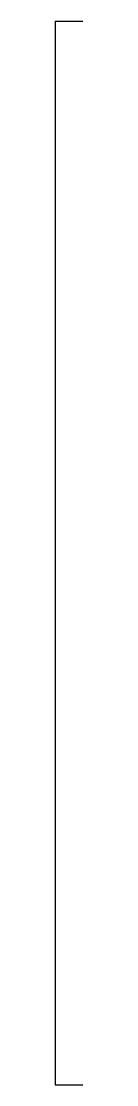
# Model space of a CAD drawing. Header units: metres. Extents: x -640 to -638, y 548.7 to 624.8.
import ezdxf

# ---------------------------------------------------------------- set-up
doc = ezdxf.new("R2010")
doc.units = ezdxf.units.M

msp = doc.modelspace()

# ---------------------------------------------------------------- linework, layer by layer
at = {"layer": 'FP-Stair'}
for points, elevation in [([(-640, 624.792), (-640, 548.663), (-638, 548.663)], 1.513), ([(-640, 624.792), (-638, 624.792)], -0.492)]:
    msp.add_lwpolyline(points, dxfattribs=dict(at, elevation=elevation))

doc.saveas('drawing.dxf')
